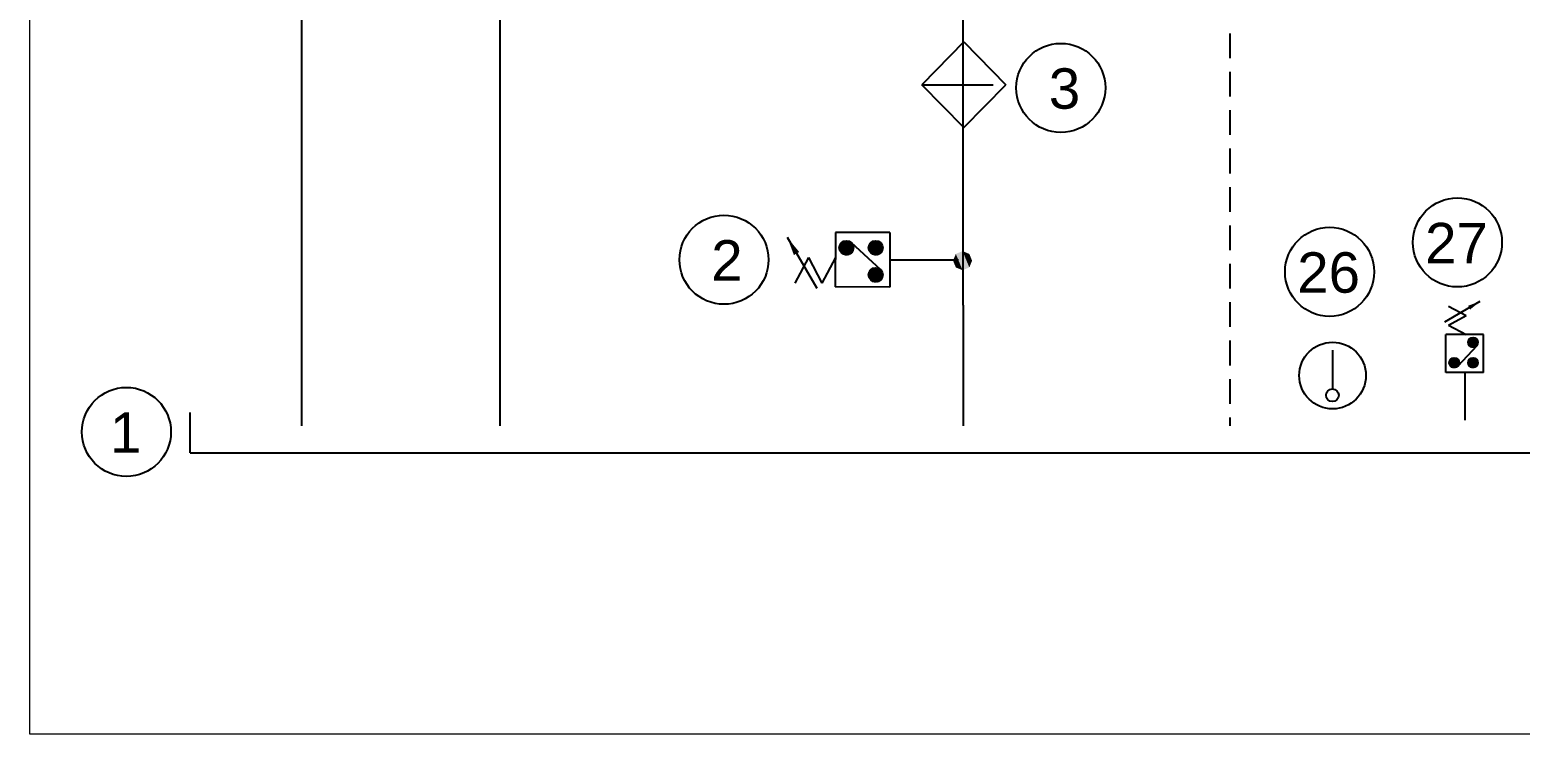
# Model space of a CAD drawing. Header units: inches. Extents: x -45549 to -45252, y 2679 to 2889.
# Drawn here: x -45549.1 to -45481.1, y 2679.3 to 2711.4 of the extents above; entities that cross this region are included whole.
import ezdxf

# ---------------------------------------------------------------- set-up
doc = ezdxf.new("R2010")
doc.units = ezdxf.units.IN
doc.header["$MEASUREMENT"] = 0
doc.linetypes.add('HIDDEN', pattern=[3.5, 2.25, -1.25])
doc.linetypes.add('KESIKCIZGI', pattern=[4.375, 3.25, -1.125])
doc.layers.add('katman 1', color=7, linetype='Continuous')
doc.styles.get("Standard").update_dxf_attribs({"font": 'arial.ttf'})

msp = doc.modelspace()

# ---------------------------------------------------------------- linework, layer by layer
at = {"color": 3, "lineweight": 0}
for p, q in [((-45549.058, 2679.31), (-45549.058, 2889.31)), ((-45252.058, 2679.31), (-45549.058, 2679.31))]:
    msp.add_line(p, q, dxfattribs=at)
at = {"color": 5, "linetype": 'ByBlock'}
for p, q in [((-45527.632, 2746.71), (-45527.632, 2693.368)), ((-45536.673, 2739.591), (-45536.673, 2693.368))]:
    msp.add_line(p, q, dxfattribs=at)
at = {"color": 4, "linetype": 'HIDDEN', "ltscale": 0.5}
msp.add_line((-45494.363, 2714.744), (-45494.363, 2693.368), dxfattribs=at)
at = {"color": 4, "linetype": 'ByBlock'}
for p, q in [((-45506.513, 2698.86), (-45506.513, 2714.267)), ((-45509.864, 2700.927), (-45506.724, 2700.927)), ((-45506.513, 2698.86), (-45506.513, 2693.368))]:
    msp.add_line(p, q, dxfattribs=at)
at = {"color": 2, "linetype": 'ByBlock'}
for p, q in [((-45506.488, 2710.857), (-45508.404, 2708.908)), ((-45506.488, 2710.857), (-45504.573, 2708.908)), ((-45506.488, 2706.96), (-45508.404, 2708.908)), ((-45506.488, 2706.96), (-45504.573, 2708.908)), ((-45513.179, 2699.616), (-45514.53, 2701.942)), ((-45512.343, 2702.168), (-45512.345, 2699.69)), ((-45509.863, 2702.167), (-45512.343, 2702.168)), ((-45509.863, 2702.167), (-45509.864, 2699.688)), ((-45513.573, 2701.034), (-45514.193, 2699.871)), ((-45513.573, 2701.034), (-45512.953, 2699.871)), ((-45512.334, 2701.034), (-45512.953, 2699.871)), ((-45509.864, 2699.688), (-45512.345, 2699.69)), ((-45484.521, 2695.797), (-45484.52, 2697.519)), ((-45482.799, 2697.518), (-45484.52, 2697.519)), ((-45482.8, 2695.796), (-45482.799, 2697.518)), ((-45482.8, 2695.796), (-45484.521, 2695.797)), ((-45483.66, 2695.796), (-45483.66, 2693.616)), ((-45541.746, 2692.136), (-45541.746, 2693.977)), ((-45541.746, 2692.136), (-45371.985, 2692.136))]:
    msp.add_line(p, q, dxfattribs=at)
at = {"color": 7, "linetype": 'KESIKCIZGI'}
msp.add_line((-45508.404, 2708.908), (-45504.573, 2708.908), dxfattribs=at)
at = {"color": 7}
for p, q in [((-45512.163, 2701.475), (-45511.837, 2701.801)), ((-45512.162, 2701.458), (-45511.82, 2701.8)), ((-45512.162, 2701.492), (-45511.854, 2701.8)), ((-45512.161, 2701.441), (-45511.803, 2701.799)), ((-45512.161, 2701.511), (-45511.873, 2701.799)), ((-45512.159, 2701.426), (-45511.788, 2701.797)), ((-45512.158, 2701.532), (-45511.894, 2701.796)), ((-45512.156, 2701.411), (-45511.773, 2701.794)), ((-45512.154, 2701.554), (-45511.916, 2701.792)), ((-45512.153, 2701.397), (-45511.759, 2701.791)), ((-45512.149, 2701.383), (-45511.745, 2701.787)), ((-45512.147, 2701.579), (-45511.941, 2701.785)), ((-45512.144, 2701.37), (-45511.732, 2701.782)), ((-45512.139, 2701.357), (-45511.719, 2701.778)), ((-45512.136, 2701.607), (-45511.969, 2701.774)), ((-45512.134, 2701.345), (-45511.707, 2701.772)), ((-45512.129, 2701.333), (-45511.695, 2701.767)), ((-45512.123, 2701.321), (-45511.683, 2701.761)), ((-45512.117, 2701.643), (-45512.005, 2701.755)), ((-45512.116, 2701.31), (-45511.672, 2701.754)), ((-45512.109, 2701.3), (-45511.662, 2701.747)), ((-45512.102, 2701.289), (-45511.651, 2701.74)), ((-45512.095, 2701.279), (-45511.641, 2701.733)), ((-45512.087, 2701.269), (-45511.631, 2701.725)), ((-45512.078, 2701.26), (-45511.622, 2701.716)), ((-45512.07, 2701.251), (-45511.613, 2701.708)), ((-45512.061, 2701.242), (-45511.604, 2701.699)), ((-45512.052, 2701.234), (-45511.596, 2701.69)), ((-45512.042, 2701.226), (-45511.588, 2701.68)), ((-45512.032, 2701.218), (-45511.58, 2701.67)), ((-45512.022, 2701.211), (-45511.573, 2701.66)), ((-45512.011, 2701.204), (-45511.566, 2701.649)), ((-45512, 2701.197), (-45511.559, 2701.638)), ((-45511.989, 2701.191), (-45511.553, 2701.627)), ((-45511.977, 2701.185), (-45511.547, 2701.615)), ((-45511.965, 2701.18), (-45511.542, 2701.603)), ((-45511.953, 2701.175), (-45511.537, 2701.591)), ((-45511.94, 2701.17), (-45511.532, 2701.578)), ((-45511.926, 2701.166), (-45511.528, 2701.564)), ((-45511.912, 2701.163), (-45511.525, 2701.55)), ((-45511.897, 2701.16), (-45511.522, 2701.535)), ((-45511.882, 2701.157), (-45511.519, 2701.52)), ((-45511.866, 2701.156), (-45511.518, 2701.504)), ((-45511.62, 2701.715), (-45510.283, 2700.48)), ((-45510.825, 2701.475), (-45510.499, 2701.801)), ((-45510.825, 2701.458), (-45510.482, 2701.8)), ((-45510.825, 2701.492), (-45510.517, 2701.8)), ((-45510.823, 2701.441), (-45510.466, 2701.799)), ((-45510.823, 2701.511), (-45510.536, 2701.799)), ((-45510.821, 2701.426), (-45510.45, 2701.797)), ((-45510.821, 2701.532), (-45510.556, 2701.796)), ((-45510.818, 2701.411), (-45510.436, 2701.794)), ((-45510.816, 2701.554), (-45510.578, 2701.792)), ((-45510.815, 2701.397), (-45510.421, 2701.791)), ((-45510.811, 2701.383), (-45510.408, 2701.787)), ((-45510.809, 2701.579), (-45510.603, 2701.785)), ((-45510.807, 2701.37), (-45510.394, 2701.782)), ((-45510.802, 2701.357), (-45510.382, 2701.778)), ((-45510.798, 2701.607), (-45510.632, 2701.774)), ((-45510.797, 2701.345), (-45510.369, 2701.772)), ((-45510.791, 2701.333), (-45510.357, 2701.767)), ((-45510.785, 2701.321), (-45510.346, 2701.761)), ((-45510.78, 2701.643), (-45510.668, 2701.755)), ((-45510.779, 2701.31), (-45510.335, 2701.754)), ((-45510.772, 2701.3), (-45510.324, 2701.747)), ((-45510.765, 2701.289), (-45510.314, 2701.74)), ((-45510.757, 2701.279), (-45510.304, 2701.733)), ((-45510.749, 2701.269), (-45510.294, 2701.725)), ((-45510.741, 2701.26), (-45510.284, 2701.716)), ((-45510.732, 2701.251), (-45510.275, 2701.708)), ((-45510.724, 2701.242), (-45510.267, 2701.699)), ((-45510.714, 2701.234), (-45510.258, 2701.69)), ((-45510.705, 2701.226), (-45510.25, 2701.68)), ((-45510.695, 2701.218), (-45510.243, 2701.67)), ((-45510.685, 2701.211), (-45510.235, 2701.66)), ((-45510.674, 2701.204), (-45510.228, 2701.649)), ((-45510.663, 2701.197), (-45510.222, 2701.638)), ((-45510.652, 2701.191), (-45510.216, 2701.627)), ((-45510.64, 2701.185), (-45510.21, 2701.615)), ((-45510.628, 2701.18), (-45510.204, 2701.603)), ((-45510.615, 2701.175), (-45510.199, 2701.591)), ((-45510.602, 2701.17), (-45510.195, 2701.578)), ((-45510.589, 2701.166), (-45510.191, 2701.564)), ((-45510.575, 2701.163), (-45510.187, 2701.55)), ((-45510.56, 2701.16), (-45510.184, 2701.535)), ((-45510.545, 2701.157), (-45510.182, 2701.52)), ((-45510.529, 2701.156), (-45510.18, 2701.504)), ((-45511.85, 2701.155), (-45511.517, 2701.488)), ((-45511.832, 2701.155), (-45511.517, 2701.47)), ((-45511.814, 2701.156), (-45511.518, 2701.452)), ((-45511.794, 2701.158), (-45511.52, 2701.432)), ((-45511.773, 2701.162), (-45511.524, 2701.411)), ((-45511.749, 2701.168), (-45511.53, 2701.387)), ((-45511.722, 2701.177), (-45511.539, 2701.36)), ((-45511.69, 2701.191), (-45511.553, 2701.328)), ((-45511.641, 2701.223), (-45511.585, 2701.279)), ((-45510.512, 2701.155), (-45510.179, 2701.488)), ((-45510.495, 2701.155), (-45510.179, 2701.47)), ((-45510.476, 2701.156), (-45510.18, 2701.452)), ((-45510.456, 2701.158), (-45510.182, 2701.432)), ((-45510.435, 2701.162), (-45510.186, 2701.411)), ((-45510.412, 2701.168), (-45510.192, 2701.387)), ((-45510.385, 2701.177), (-45510.201, 2701.36)), ((-45510.353, 2701.191), (-45510.216, 2701.328)), ((-45510.303, 2701.223), (-45510.247, 2701.279)), ((-45510.825, 2700.24), (-45510.499, 2700.566)), ((-45510.825, 2700.258), (-45510.517, 2700.566)), ((-45510.825, 2700.223), (-45510.482, 2700.565)), ((-45510.823, 2700.207), (-45510.466, 2700.564)), ((-45510.823, 2700.277), (-45510.536, 2700.564)), ((-45510.821, 2700.191), (-45510.45, 2700.562)), ((-45510.821, 2700.297), (-45510.556, 2700.561)), ((-45510.818, 2700.176), (-45510.436, 2700.559)), ((-45510.816, 2700.319), (-45510.578, 2700.557)), ((-45510.815, 2700.162), (-45510.421, 2700.556)), ((-45510.811, 2700.148), (-45510.408, 2700.552)), ((-45510.809, 2700.344), (-45510.603, 2700.55)), ((-45510.807, 2700.135), (-45510.394, 2700.547)), ((-45510.802, 2700.122), (-45510.382, 2700.543)), ((-45510.798, 2700.372), (-45510.632, 2700.539)), ((-45510.797, 2700.11), (-45510.369, 2700.537)), ((-45510.791, 2700.098), (-45510.357, 2700.532)), ((-45510.785, 2700.087), (-45510.346, 2700.526)), ((-45510.78, 2700.408), (-45510.668, 2700.52)), ((-45510.779, 2700.075), (-45510.335, 2700.519)), ((-45510.772, 2700.065), (-45510.324, 2700.512)), ((-45510.765, 2700.054), (-45510.314, 2700.505)), ((-45510.757, 2700.044), (-45510.304, 2700.498)), ((-45510.749, 2700.034), (-45510.294, 2700.49)), ((-45510.741, 2700.025), (-45510.284, 2700.482)), ((-45510.732, 2700.016), (-45510.275, 2700.473)), ((-45510.724, 2700.007), (-45510.267, 2700.464)), ((-45510.714, 2699.999), (-45510.258, 2700.455)), ((-45510.705, 2699.991), (-45510.25, 2700.445)), ((-45510.695, 2699.983), (-45510.243, 2700.435)), ((-45510.685, 2699.976), (-45510.235, 2700.425)), ((-45510.674, 2699.969), (-45510.228, 2700.415)), ((-45510.663, 2699.962), (-45510.222, 2700.404)), ((-45510.652, 2699.956), (-45510.216, 2700.392)), ((-45510.64, 2699.95), (-45510.21, 2700.38)), ((-45510.628, 2699.945), (-45510.204, 2700.368)), ((-45510.615, 2699.94), (-45510.199, 2700.356)), ((-45510.602, 2699.935), (-45510.195, 2700.343)), ((-45510.589, 2699.931), (-45510.191, 2700.329)), ((-45510.575, 2699.928), (-45510.187, 2700.315)), ((-45510.56, 2699.925), (-45510.184, 2700.301)), ((-45510.545, 2699.922), (-45510.182, 2700.285)), ((-45510.529, 2699.921), (-45510.18, 2700.27)), ((-45510.512, 2699.92), (-45510.179, 2700.253)), ((-45510.495, 2699.92), (-45510.179, 2700.235)), ((-45510.476, 2699.921), (-45510.18, 2700.217)), ((-45510.456, 2699.923), (-45510.182, 2700.197)), ((-45510.435, 2699.927), (-45510.186, 2700.176)), ((-45510.412, 2699.933), (-45510.192, 2700.152)), ((-45510.385, 2699.942), (-45510.201, 2700.126)), ((-45510.353, 2699.956), (-45510.216, 2700.093)), ((-45510.303, 2699.988), (-45510.247, 2700.044)), ((-45484.571, 2698.099), (-45482.956, 2699.037)), ((-45483.586, 2698.372), (-45484.394, 2698.803)), ((-45483.586, 2698.372), (-45484.394, 2697.942)), ((-45483.586, 2697.512), (-45484.394, 2697.942)), ((-45489.687, 2696.814), (-45489.687, 2695.044)), ((-45483.113, 2697.016), (-45483.971, 2696.088)), ((-45483.502, 2697.187), (-45483.26, 2696.945)), ((-45483.502, 2697.176), (-45483.271, 2696.944)), ((-45483.502, 2697.164), (-45483.283, 2696.944)), ((-45483.502, 2697.151), (-45483.296, 2696.945)), ((-45483.501, 2697.198), (-45483.249, 2696.946)), ((-45483.5, 2697.137), (-45483.31, 2696.947)), ((-45483.499, 2697.209), (-45483.238, 2696.948)), ((-45483.498, 2697.122), (-45483.325, 2696.949)), ((-45483.497, 2697.219), (-45483.228, 2696.95)), ((-45483.494, 2697.229), (-45483.218, 2696.952)), ((-45483.494, 2697.106), (-45483.341, 2696.953)), ((-45483.492, 2697.238), (-45483.209, 2696.955)), ((-45483.488, 2697.247), (-45483.2, 2696.958)), ((-45483.487, 2697.087), (-45483.36, 2696.96)), ((-45483.485, 2697.256), (-45483.191, 2696.962)), ((-45483.481, 2697.264), (-45483.183, 2696.966)), ((-45483.477, 2697.272), (-45483.174, 2696.97)), ((-45483.477, 2697.065), (-45483.382, 2696.97)), ((-45483.473, 2697.28), (-45483.166, 2696.974)), ((-45483.468, 2697.288), (-45483.159, 2696.979)), ((-45483.463, 2697.295), (-45483.151, 2696.983)), ((-45483.458, 2697.302), (-45483.144, 2696.989)), ((-45483.455, 2697.031), (-45483.416, 2696.992)), ((-45483.453, 2697.309), (-45483.137, 2696.994)), ((-45483.447, 2697.316), (-45483.131, 2696.999)), ((-45483.442, 2697.322), (-45483.124, 2697.005)), ((-45483.436, 2697.329), (-45483.118, 2697.011)), ((-45483.429, 2697.335), (-45483.112, 2697.018)), ((-45483.423, 2697.34), (-45483.107, 2697.024)), ((-45483.416, 2697.346), (-45483.101, 2697.031)), ((-45483.409, 2697.351), (-45483.096, 2697.038)), ((-45483.402, 2697.356), (-45483.091, 2697.045)), ((-45483.394, 2697.361), (-45483.086, 2697.052)), ((-45483.387, 2697.365), (-45483.082, 2697.06)), ((-45483.379, 2697.369), (-45483.078, 2697.068)), ((-45483.37, 2697.373), (-45483.074, 2697.076)), ((-45483.362, 2697.377), (-45483.07, 2697.085)), ((-45483.353, 2697.38), (-45483.067, 2697.094)), ((-45483.344, 2697.383), (-45483.064, 2697.103)), ((-45483.334, 2697.386), (-45483.061, 2697.113)), ((-45483.324, 2697.388), (-45483.059, 2697.123)), ((-45483.314, 2697.39), (-45483.057, 2697.133)), ((-45483.303, 2697.392), (-45483.055, 2697.144)), ((-45483.292, 2697.393), (-45483.054, 2697.155)), ((-45483.28, 2697.393), (-45483.054, 2697.167)), ((-45483.268, 2697.393), (-45483.054, 2697.179)), ((-45483.255, 2697.392), (-45483.055, 2697.192)), ((-45483.241, 2697.39), (-45483.057, 2697.206)), ((-45483.225, 2697.387), (-45483.06, 2697.222)), ((-45483.208, 2697.382), (-45483.065, 2697.239)), ((-45483.188, 2697.374), (-45483.073, 2697.259)), ((-45483.163, 2697.361), (-45483.085, 2697.284)), ((-45484.36, 2696.247), (-45484.129, 2696.016)), ((-45484.36, 2696.235), (-45484.141, 2696.016)), ((-45484.359, 2696.258), (-45484.117, 2696.016)), ((-45484.359, 2696.222), (-45484.154, 2696.016)), ((-45484.358, 2696.269), (-45484.106, 2696.017)), ((-45484.358, 2696.208), (-45484.167, 2696.018)), ((-45484.356, 2696.28), (-45484.096, 2696.019)), ((-45484.355, 2696.193), (-45484.182, 2696.02)), ((-45484.354, 2696.29), (-45484.085, 2696.021)), ((-45484.352, 2696.3), (-45484.076, 2696.024)), ((-45484.351, 2696.177), (-45484.199, 2696.024)), ((-45484.349, 2696.309), (-45484.066, 2696.026)), ((-45484.346, 2696.318), (-45484.057, 2696.03)), ((-45484.345, 2696.158), (-45484.217, 2696.031)), ((-45484.342, 2696.327), (-45484.049, 2696.033)), ((-45484.339, 2696.335), (-45484.04, 2696.037)), ((-45484.335, 2696.344), (-45484.032, 2696.041)), ((-45484.335, 2696.136), (-45484.239, 2696.041)), ((-45484.33, 2696.352), (-45484.024, 2696.045)), ((-45484.326, 2696.359), (-45484.016, 2696.05)), ((-45484.321, 2696.367), (-45484.009, 2696.055)), ((-45484.316, 2696.374), (-45484.002, 2696.06)), ((-45484.313, 2696.102), (-45484.274, 2696.063)), ((-45484.311, 2696.381), (-45483.995, 2696.065)), ((-45484.305, 2696.387), (-45483.988, 2696.071)), ((-45484.299, 2696.394), (-45483.982, 2696.076)), ((-45484.293, 2696.4), (-45483.976, 2696.082)), ((-45484.287, 2696.406), (-45483.97, 2696.089)), ((-45484.28, 2696.411), (-45483.964, 2696.095)), ((-45484.274, 2696.417), (-45483.959, 2696.102)), ((-45484.267, 2696.422), (-45483.953, 2696.109)), ((-45484.259, 2696.427), (-45483.949, 2696.116)), ((-45484.252, 2696.432), (-45483.944, 2696.124)), ((-45484.244, 2696.436), (-45483.939, 2696.131)), ((-45484.236, 2696.441), (-45483.935, 2696.139)), ((-45484.228, 2696.444), (-45483.931, 2696.148)), ((-45484.219, 2696.448), (-45483.928, 2696.156)), ((-45484.211, 2696.451), (-45483.924, 2696.165)), ((-45484.201, 2696.454), (-45483.921, 2696.174)), ((-45484.192, 2696.457), (-45483.918, 2696.184)), ((-45484.182, 2696.459), (-45483.916, 2696.194)), ((-45484.172, 2696.461), (-45483.914, 2696.204)), ((-45484.161, 2696.463), (-45483.913, 2696.215)), ((-45484.15, 2696.464), (-45483.912, 2696.226)), ((-45484.138, 2696.464), (-45483.911, 2696.238)), ((-45484.125, 2696.464), (-45483.912, 2696.25)), ((-45484.112, 2696.463), (-45483.913, 2696.263)), ((-45484.098, 2696.461), (-45483.915, 2696.278)), ((-45484.083, 2696.458), (-45483.918, 2696.293)), ((-45484.066, 2696.453), (-45483.923, 2696.31)), ((-45484.046, 2696.445), (-45483.93, 2696.33)), ((-45484.021, 2696.433), (-45483.943, 2696.355)), ((-45483.502, 2696.258), (-45483.26, 2696.016)), ((-45483.502, 2696.247), (-45483.271, 2696.016)), ((-45483.502, 2696.235), (-45483.283, 2696.016)), ((-45483.502, 2696.222), (-45483.296, 2696.016)), ((-45483.501, 2696.269), (-45483.249, 2696.017)), ((-45483.5, 2696.208), (-45483.31, 2696.018)), ((-45483.499, 2696.28), (-45483.238, 2696.019)), ((-45483.498, 2696.193), (-45483.325, 2696.02)), ((-45483.497, 2696.29), (-45483.228, 2696.021)), ((-45483.494, 2696.3), (-45483.218, 2696.024)), ((-45483.494, 2696.177), (-45483.341, 2696.024)), ((-45483.492, 2696.309), (-45483.209, 2696.026)), ((-45483.488, 2696.318), (-45483.2, 2696.03)), ((-45483.487, 2696.158), (-45483.36, 2696.031)), ((-45483.485, 2696.327), (-45483.191, 2696.033)), ((-45483.481, 2696.335), (-45483.183, 2696.037)), ((-45483.477, 2696.344), (-45483.174, 2696.041)), ((-45483.477, 2696.136), (-45483.382, 2696.041)), ((-45483.473, 2696.352), (-45483.166, 2696.045)), ((-45483.468, 2696.359), (-45483.159, 2696.05)), ((-45483.463, 2696.367), (-45483.151, 2696.055)), ((-45483.458, 2696.374), (-45483.144, 2696.06)), ((-45483.455, 2696.102), (-45483.416, 2696.063)), ((-45483.453, 2696.381), (-45483.137, 2696.065)), ((-45483.447, 2696.387), (-45483.131, 2696.071)), ((-45483.442, 2696.394), (-45483.124, 2696.076)), ((-45483.436, 2696.4), (-45483.118, 2696.082)), ((-45483.429, 2696.406), (-45483.112, 2696.089)), ((-45483.423, 2696.411), (-45483.107, 2696.095)), ((-45483.416, 2696.417), (-45483.101, 2696.102)), ((-45483.409, 2696.422), (-45483.096, 2696.109)), ((-45483.402, 2696.427), (-45483.091, 2696.116)), ((-45483.394, 2696.432), (-45483.086, 2696.124)), ((-45483.387, 2696.436), (-45483.082, 2696.131)), ((-45483.379, 2696.441), (-45483.078, 2696.139)), ((-45483.37, 2696.444), (-45483.074, 2696.148)), ((-45483.362, 2696.448), (-45483.07, 2696.156)), ((-45483.353, 2696.451), (-45483.067, 2696.165)), ((-45483.344, 2696.454), (-45483.064, 2696.174)), ((-45483.334, 2696.457), (-45483.061, 2696.184)), ((-45483.324, 2696.459), (-45483.059, 2696.194)), ((-45483.314, 2696.461), (-45483.057, 2696.204)), ((-45483.303, 2696.463), (-45483.055, 2696.215)), ((-45483.292, 2696.464), (-45483.054, 2696.226)), ((-45483.28, 2696.464), (-45483.054, 2696.238)), ((-45483.268, 2696.464), (-45483.054, 2696.25)), ((-45483.255, 2696.463), (-45483.055, 2696.263)), ((-45483.241, 2696.461), (-45483.057, 2696.278)), ((-45483.225, 2696.458), (-45483.06, 2696.293)), ((-45483.208, 2696.453), (-45483.065, 2696.31)), ((-45483.188, 2696.445), (-45483.073, 2696.33)), ((-45483.163, 2696.433), (-45483.085, 2696.355))]:
    msp.add_line(p, q, dxfattribs=at)
at = {"color": 7, "linetype": 'ByBlock'}
for centre in [(-45502.067, 2708.764), (-45517.419, 2700.932)]:
    msp.add_circle(centre, 2.029, dxfattribs=at)
at = {"color": 7, "linetype": 'Continuous'}
for centre in [(-45483.99, 2701.721), (-45489.816, 2700.381), (-45544.655, 2693.085)]:
    msp.add_circle(centre, 2.029, dxfattribs=at)
at = {"color": 7}
for centre, radius in [((-45511.84, 2701.478), 0.323), ((-45510.502, 2701.478), 0.323), ((-45510.502, 2700.243), 0.323), ((-45483.278, 2697.169), 0.224), ((-45484.136, 2696.24), 0.224), ((-45483.278, 2696.24), 0.224), ((-45489.687, 2694.756), 0.288)]:
    msp.add_circle(centre, radius, dxfattribs=at)
at = {"color": 2, "linetype": 'ByBlock'}
msp.add_circle((-45489.68, 2695.655), 1.52, dxfattribs=at)
msp.add_solid([(-45514.233, 2701.145), (-45513.99, 2701.285), (-45514.53, 2701.942)], dxfattribs=at)
at = {"color": 7, "linetype": 'ByBlock'}
msp.add_solid([(-45483.509, 2698.831), (-45483.412, 2698.662), (-45482.955, 2699.037)], dxfattribs=at)
at = {"layer": 'katman 1', "color": 7, "linetype": 'Continuous', "lineweight": 9}
for points in [[(-45506.852, 2700.582), (-45506.979, 2700.89), (-45506.852, 2701.197)], [(-45506.545, 2700.455), (-45506.852, 2701.197), (-45506.545, 2701.325)], [(-45506.852, 2700.582), (-45506.852, 2701.197), (-45506.545, 2700.455)], [(-45506.545, 2700.455), (-45506.545, 2701.325), (-45506.237, 2700.582)], [(-45506.237, 2700.582), (-45506.545, 2701.325), (-45506.237, 2701.197)], [(-45506.237, 2700.582), (-45506.237, 2701.197), (-45506.11, 2700.89)]]:
    msp.add_solid(points, dxfattribs=at)

# ---------------------------------------------------------------- texts
at = {"color": 7, "linetype": 'Continuous'}
for s, height, p in [('3', 1.842, (-45502.614, 2707.814)), ('27', 1.8416, (-45485.464, 2700.77)), ('2', 1.842, (-45517.999, 2699.982)), ('26', 1.8416, (-45491.291, 2699.43)), ('1', 1.842, (-45545.407, 2692.134))]:
    msp.add_text(s, height=height, dxfattribs=at).set_placement(p)

doc.saveas('drawing.dxf')
